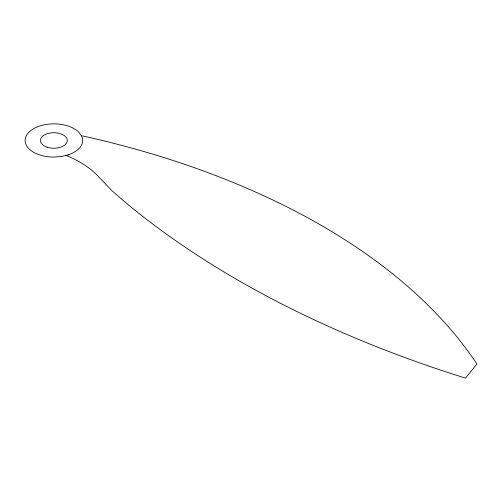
<?xml version="1.0" encoding="UTF-8"?>
<svg xmlns="http://www.w3.org/2000/svg" width="502" height="502" viewBox="0 0 502 502"><rect width="100%" height="100%" fill="white"/><g stroke="black" fill="none" stroke-linecap="round" stroke-linejoin="round"><path stroke-width="0.75" d="M81.268 135.628A684.552 395.218 0 0 1 476.9 364.044L465.517 378.138A985.175 568.785 0 0 1 127.633 204.27L111.908 190.71L97.865 175.932A106.606 61.551 0 0 0 66.032 155.394M68.259 154.861L61.319 156.517L53.871 157.088A28.771 16.61 0 0 1 28.953 132.17A28.771 16.61 0 0 1 78.789 132.17L81.663 136.174A28.771 16.61 0 0 1 68.259 154.861M47.157 147.193A13.435 7.756 0 0 0 67.306 140.472A13.435 7.756 0 0 0 47.157 133.758A13.435 7.756 0 0 0 47.157 147.193"/></g></svg>
